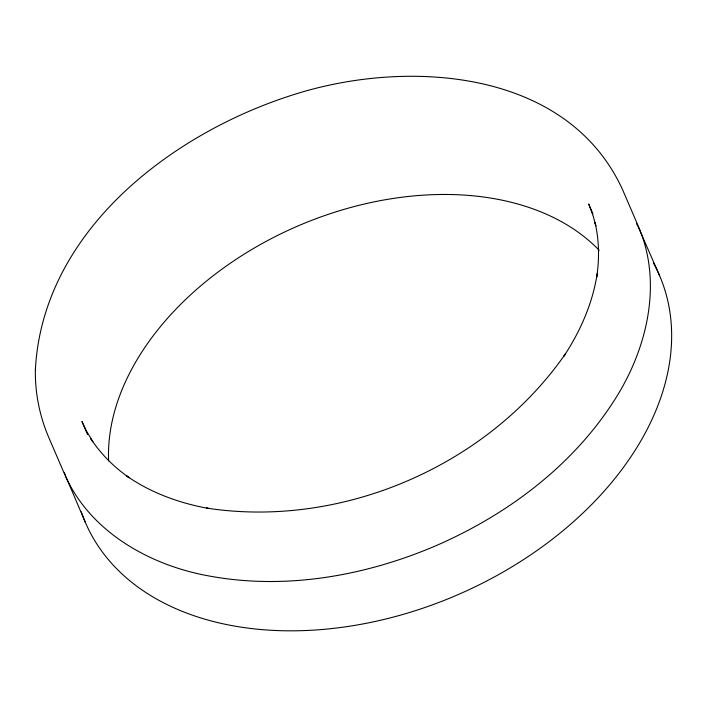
<?xml version="1.0" encoding="UTF-8"?>
<svg xmlns="http://www.w3.org/2000/svg" width="707" height="707" viewBox="0 0 707 707"><rect width="100%" height="100%" fill="white"/><g stroke="black" fill="none" stroke-linecap="round" stroke-linejoin="round"><path stroke-width="1.06" d="M636.521 223.704L637.847 226.169M638.271 227.009L659.631 275.739M593.005 213.982L588.684 203.952L593.235 216.298L595.824 225.869L595.038 222.484C599.156 240.327 599.474 258.948 596.708 277.02L597.176 273.83C592.643 303.338 580.341 331.221 564 356.045L565.326 354.013C487.3 466.24 341.552 528.907 206.435 508.068L208.83 508.501C179.622 503.234 150.98 492.92 126.535 475.855L129.178 477.711C114.207 467.247 100.968 454.168 90.92 438.879L92.847 441.778L86.148 430.395L81.924 421.478L87.544 434.522M85.308 522.279L65.557 475.882M64.31 472.364L65.247 475.007M653.524 263.163A312.503 213.523 -23.3 0 1 460.805 593.429A312.503 213.523 -23.3 0 1 82.551 515.35M82.233 514.475A312.503 213.523 -23.3 0 1 81.305 511.833M108.613 460.937A275.739 188.407 -23.3 0 1 298.389 225.78A275.739 188.407 -23.3 0 1 599.227 250.331M35.368 369.885C35.005 392.473 39.442 415.142 48.138 435.98L64.072 472.983C88.41 530.63 148.196 564.699 207.549 575.701C284.134 590.292 364.07 576.311 435.194 546.043C506.185 515.306 571.406 466.947 613.658 401.373C646.64 350.743 663.29 283.931 638.403 226.443L622.469 189.449C566.864 68.208 405.906 58.84 294.2 94.482C171.465 133.004 42.491 231.428 35.368 369.885"/></g></svg>
